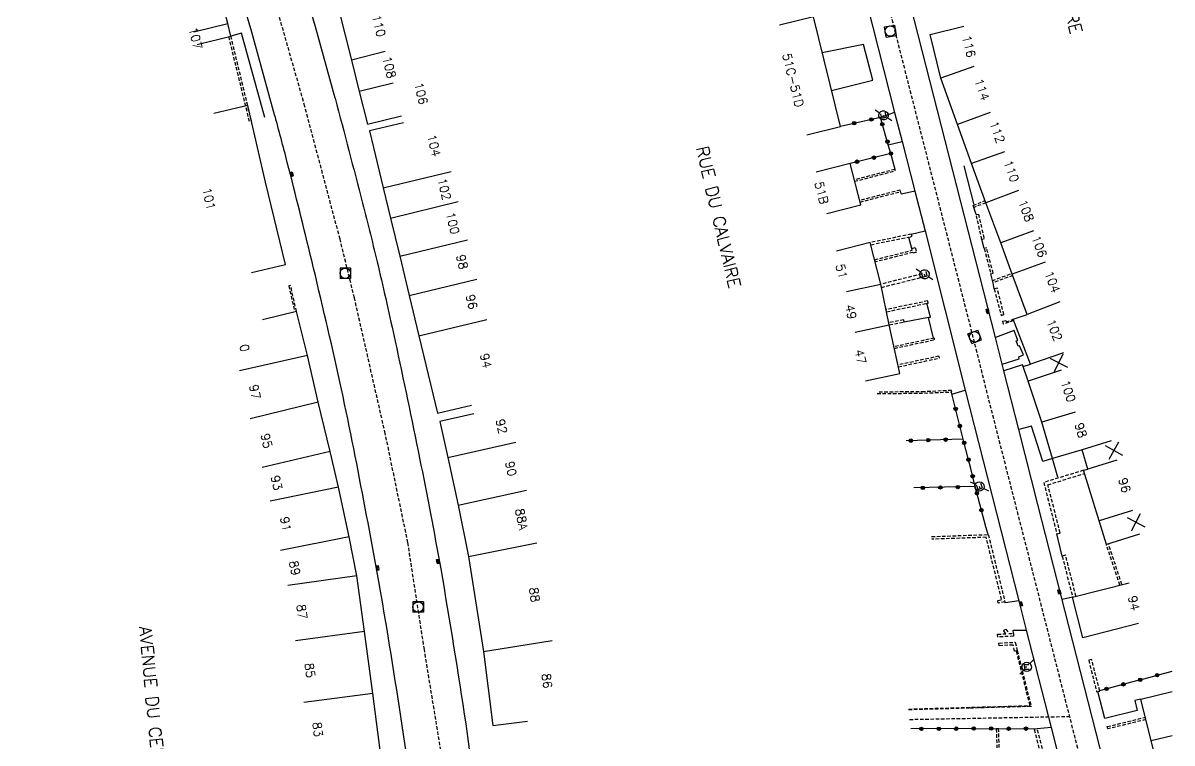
# Model space of a CAD drawing. Header units: millimetres. Extents: x 157000 to 158001, y 120999 to 122000.
# Drawn here: x 157835.4 to 158000, y 121559.4 to 121662.6 of the extents above; entities that cross this region are included whole.
import ezdxf
from ezdxf.enums import TextEntityAlignment as Align

# ---------------------------------------------------------------- set-up
doc = ezdxf.new("R2010")
doc.units = ezdxf.units.MM
doc.linetypes.add('DASHED', pattern=[0.75, 0.5, -0.25])
doc.layers.get('0').update_dxf_attribs({"linetype": 'CONTINUOUS'})
for name, color, linetype in [('W0001', 6, 'DASHED'), ('W0008', 7, 'CONTINUOUS'), ('W0100', 7, 'CONTINUOUS'), ('W0112', 1, 'DASHED'), ('W0322', 7, 'CONTINUOUS'), ('W0334', 7, 'CONTINUOUS'), ('W0400', 7, 'CONTINUOUS'), ('W0420', 7, 'CONTINUOUS'), ('W0471', 7, 'CONTINUOUS'), ('W0989', 7, 'CONTINUOUS'), ('W0991', 7, 'CONTINUOUS'), ('W1102', 7, 'CONTINUOUS')]:
    doc.layers.add(name, color=color, linetype=linetype)
doc.styles.get("Standard").update_dxf_attribs({"font": 'romans.shx', "width": 0.85})

# ---------------------------------------------------------------- blocks, each defined once
blk = doc.blocks.new('T420')
for p, q in [((0.75, 0.75), (-0.75, 0.75)), ((-0.75, 0.75), (-0.75, -0.75)), ((0.75, 0.75), (0.75, -0.75)), ((0.75, -0.75), (-0.75, -0.75))]:
    blk.add_line(p, q)
blk.add_ellipse((0, 0), major_axis=(-0.53, 0.53), ratio=1, start_param=3.926991, end_param=10.210176)
blk = doc.blocks.new('T400')
for p, q in [((-0.15, 0.3), (0.15, 0.3)), ((-0.15, -0.25), (-0.15, 0.3)), ((-0.15, 0.15), (0.15, 0.15)), ((-0.15, 0), (0.15, 0)), ((0.15, 0.3), (0.15, -0.25)), ((-0.15, -0.15), (0.15, -0.15)), ((-0.15, -0.25), (-0.15, -0.3)), ((-0.15, -0.3), (0.15, -0.3)), ((0.15, -0.3), (0.15, -0.25))]:
    blk.add_line(p, q)
blk = doc.blocks.new('t991o')
at = {"color": 0, "linetype": 'Continuous'}
for p, q in [((-1, 1), (1, -1)), ((-1, -1), (1, 1))]:
    blk.add_line(p, q, dxfattribs=at)
blk = doc.blocks.new('t322o')
at = {"color": 0, "linetype": 'Continuous'}
for radius in [0.25, 0.15]:
    blk.add_circle((0, 0), radius, dxfattribs=at)
blk = doc.blocks.new('T471')
for p, q in [((-0.333334, 0.333334), (-0.333334, -0.333334)), ((-0.333334, 0.333334), (0.333334, 0.333334)), ((-0.333334, 0), (0, 0)), ((0.500001, 0.500001), (1.000002, 1.000002)), ((-0.500001, -0.500001), (-1.000002, -1.000002)), ((-0.333334, -0.333334), (0.333334, -0.333334))]:
    blk.add_line(p, q)
blk.add_ellipse((0, 0), major_axis=(0.471405, 0.471405), ratio=1, start_param=5.4977871438, end_param=11.780972451)

msp = doc.modelspace()

# ---------------------------------------------------------------- linework, layer by layer
at = {"layer": 'W0001', "flags": 128}
for points in [[(158000, 121491.04), (157998.09, 121505.45), (157997.63, 121508.76), (157996.67, 121515.67), (157994.58, 121526.73), (157993.32, 121531.87), (157977.79, 121592.8), (157975.05, 121603.52), (157972.9, 121611.98), (157972.68, 121612.91), (157971.73, 121616.7), (157958.45, 121668.75), (157948.7, 121707.07), (157947.02, 121713.61), (157945.37, 121720.29), (157939.76, 121742.32), (157934.84, 121761.67), (157931.11, 121770.75), (157921.84, 121806.89), (157918.72, 121819.15), (157906.04, 121868.52), (157904.35, 121875.06), (157903.48, 121878.79), (157902.72, 121882.32), (157900.75, 121892.81), (157898.59, 121904.29), (157896.73, 121908.29), (157896.52, 121908.39), (157890.85, 121930.72), (157887.59, 121946.05), (157887.54, 121947.3), (157887.04, 121953.76), (157886.23, 121968.32), (157883.39, 122000)], [(157875.77, 121650.6), (157869.56, 121672.43), (157862.93, 121693.91), (157858.77, 121705.45)], [(157962.4, 121562.76), (157985.34, 121563.19)]]:
    msp.add_lwpolyline(points, dxfattribs=at)
at = {"layer": 'W0001'}
msp.add_lwpolyline([(157835.39, 121376.25), (157840.4, 121387.74), (157846.6, 121397.17), (157851.9, 121403.35), (157859.28, 121412.19), (157867.83, 121422.21), (157877.26, 121433.7), (157884.05, 121442.83), (157889.06, 121451.97), (157897.61, 121470.83), (157901.15, 121479.37), (157901.74, 121485.85), (157901.15, 121503.82), (157898.5, 121532.11), (157897.02, 121544.19), (157895.25, 121558.33), (157892.89, 121572.77), (157890.53, 121588.09), (157887.29, 121603.71), (157882.87, 121623.15), (157880.81, 121631.58), (157875.77, 121650.6)], dxfattribs=at)
at = {"layer": 'W0008'}
for points in [[(158000, 121514.2), (157999.73, 121516.17), (157997.61, 121527.39), (157996.33, 121532.62), (157980.8, 121593.57), (157978.06, 121604.29), (157975.91, 121612.72), (157975.69, 121613.65), (157974.73, 121617.46), (157961.45, 121669.51), (157951.7, 121707.83), (157950.03, 121714.37), (157948.38, 121721.04), (157942.77, 121743.08), (157937.84, 121762.44)], [(157871.43, 121649.41), (157868.19, 121661.23), (157865.26, 121671.12), (157862.73, 121679.42), (157860.53, 121686.32), (157858.54, 121692.33), (157854.49, 121704.04)], [(157880.1, 121651.78), (157877.31, 121662), (157875.34, 121668.62)], [(157956.36, 121664.96), (157960.26, 121649.72), (157961.34, 121645.55), (157963.14, 121638.47), (157964.63, 121632.75), (157970.37, 121609.94), (157978.06, 121579.75), (157979.1, 121575.55), (157982.67, 121561.58), (157987.93, 121540.92), (157991.21, 121528.14), (157992.54, 121522.24), (157994.45, 121510.53), (157996.01, 121498.85), (157998.59, 121479.47), (158000, 121468.94)]]:
    msp.add_lwpolyline(points, dxfattribs=at)
at = {"layer": 'W0008', "flags": 128}
for points in [[(157880.1, 121651.78, -0.001945), (157884.03, 121636.75, -0.0043), (157886.26, 121627.78, -0.005), (157888.7, 121616.95, -0.0037), (157892.21, 121600.19, -0.006), (157895.23, 121584.36, -0.0057), (157898.82, 121562.14), (157899.33, 121558.5, -0.0035), (157901.5, 121542.12, -0.0055), (157904.24, 121516.78), (157905.37, 121502.52, -0.0266), (157906.16, 121488.34, -0.0522), (157905.19, 121479.34, -0.0468), (157901.83, 121469.84, -0.0022), (157898.21, 121461.79, -0.0084), (157893.57, 121451.52, -0.014139), (157888.07, 121441.27, -0.005157), (157886.23, 121438.28, -0.0301), (157877.66, 121426.8), (157856.47, 121401.32, 0.0094), (157852.48, 121396.37, 0.0075), (157848.67, 121391.2)], [(157876.77, 121628.5, 0.0033), (157873.26, 121642.58, 0.00565), (157871.43, 121649.41)], [(157890.48, 121556.78, 0.0047), (157887.29, 121577.22, 0.0052), (157884.22, 121594.1, 0.0064), (157880.79, 121611.14, 0.0052), (157876.75, 121628.51)]]:
    msp.add_lwpolyline(points, format="xyb", dxfattribs=at)
at = {"layer": 'W0100'}
for points in [[(157860.33, 121659.46), (157865.18, 121660.65), (157864.74, 121662.46), (157863.24, 121668.07), (157861.73, 121673.51), (157860.5, 121678.28), (157858.77, 121683.64), (157856.96, 121689.06), (157855.7, 121692.87), (157850.96, 121691.3)], [(157882.29, 121676.03), (157877.5, 121674.58), (157878.91, 121669.93), (157880.62, 121664.37), (157882.46, 121657.21), (157883.57, 121652.73)], [(157947.67, 121646.51), (157952.52, 121647.71), (157948.62, 121663.42), (157943.77, 121662.22)], [(157995.36, 121589.32), (157990.59, 121587.84), (157989.54, 121591.21), (157987.31, 121598.45), (157987.93, 121598.64), (157987.12, 121601.41), (157982.86, 121600.16), (157981.34, 121605.37), (157979.39, 121611.24), (157978.66, 121613.33), (157979.71, 121613.67), (157977.24, 121620.09), (157979.27, 121620.76), (157977.12, 121626.56), (157975.47, 121631.05), (157973.32, 121636.78), (157971.28, 121642.41), (157969.25, 121648.01), (157966.87, 121654.64), (157965.34, 121660.88), (157970.19, 121662.07)], [(157950.56, 121635.26), (157955.4, 121636.51), (157953.87, 121642.43), (157949.03, 121641.18)], [(157956.11, 121611.26), (157961, 121612.31), (157959.5, 121619.28), (157958.28, 121625.12), (157956.78, 121631.1), (157951.93, 121629.87)], [(157995.22, 121576.48), (157987.23, 121574.46), (157985.75, 121580.29), (157993.85, 121582.35)], [(158000, 121553.99), (157998.53, 121553.62), (157997.03, 121559.67), (157995.55, 121565.68), (158000, 121566.78)]]:
    msp.add_lwpolyline(points, dxfattribs=at)
at = {"layer": 'W0100', "flags": 128}
for points in [[(157883.57, 121652.73), (157884.75, 121648.05), (157889.6, 121649.26)], [(157868.15, 121626.79), (157873.02, 121627.95), (157870.12, 121639.73), (157867.58, 121650.74), (157862.72, 121649.58)], [(157889.9, 121648.26), (157885.03, 121647.1), (157886.98, 121638.93), (157888.04, 121634.6), (157889.36, 121629.13), (157890.71, 121623.52), (157892.1, 121617.7), (157894.78, 121606.62), (157899.64, 121607.79)], [(157881.61, 121557.72), (157886.57, 121558.36), (157885.53, 121566.47), (157884.32, 121575.38), (157883.22, 121583.34), (157882.1, 121588.91), (157880.61, 121596.06), (157879.4, 121601.16), (157877.68, 121608.22), (157876.16, 121614.91), (157874.57, 121621.22), (157869.72, 121620)], [(157899.97, 121606.55), (157895.09, 121605.46), (157896.25, 121600.3), (157897.74, 121593.47), (157899.2, 121586.1), (157901.35, 121572.51), (157902.7, 121561.9), (157907.66, 121562.53)]]:
    msp.add_lwpolyline(points, dxfattribs=at)
at = {"layer": 'W0112'}
for points in [[(157867.84, 121648.43), (157864.89, 121660.58)], [(157868.12, 121648.51), (157865.18, 121660.65)], [(157954.53, 121639.86), (157960.35, 121641.36), (157960.32, 121641.57), (157954.48, 121640.07)], [(157955.3, 121636.89), (157961.12, 121638.39), (157961.05, 121638.6), (157955.24, 121637.11)], [(157973.32, 121636.78), (157971.6, 121636.11), (157971.51, 121636.42), (157973.21, 121637.09)], [(157956.86, 121630.78), (157962.27, 121631.88), (157962.3, 121631.79), (157962.76, 121631.98), (157962.64, 121632.28), (157956.78, 121631.1)], [(157957.4, 121628.63), (157962.79, 121629.99), (157962.72, 121630.22), (157963.2, 121630.36), (157963.38, 121629.73), (157962.91, 121629.59), (157962.88, 121629.67), (157957.48, 121628.31)], [(157958.38, 121624.67), (157964.28, 121626.15), (157964.15, 121626.59), (157958.28, 121625.12)], [(157977.19, 121626.37), (157974.37, 121625.33), (157974.26, 121625.64), (157977.08, 121626.67)], [(157874.57, 121621.22), (157873.72, 121624.94), (157873.47, 121624.89), (157874.32, 121621.16)], [(157959.11, 121621.17), (157965.07, 121622.42), (157965, 121622.72), (157959.04, 121621.48)], [(157959.5, 121619.28), (157961.62, 121619.69), (157961.56, 121620.01), (157959.44, 121619.6)], [(157977.3, 121619.93), (157975.88, 121619.38), (157975.75, 121619.8), (157976.17, 121619.93), (157976.24, 121619.71), (157977.24, 121620.09)], [(157960.22, 121615.93), (157965.99, 121617.17), (157965.95, 121617.4), (157960.18, 121616.16)], [(157960.79, 121613.28), (157966.7, 121614.55), (157966.61, 121614.81), (157960.74, 121613.54)], [(157957.77, 121609.45), (157964.53, 121609.51), (157968.44, 121609.69), (157968.43, 121609.89), (157964.53, 121609.71), (157957.77, 121609.65)], [(157987.31, 121598.45), (157981.62, 121596.72), (157983.5, 121589.35), (157983.98, 121589.47), (157982.22, 121596.38), (157987.46, 121597.98)], [(157965.56, 121588.96), (157973.68, 121589.25), (157976.06, 121579.61), (157975.1, 121579.44), (157975.03, 121579.82), (157975.59, 121579.92), (157973.38, 121588.85), (157965.57, 121588.58)], [(157992.54, 121582.01), (157990.59, 121587.84)], [(157992.83, 121582.09), (157990.88, 121587.93)], [(157986.23, 121580.42), (157984.75, 121586.3), (157984.27, 121586.17), (157985.75, 121580.29)], [(157977.27, 121575.09), (157977.29, 121574.69), (157975.03, 121574.56), (157975.01, 121574.97), (157976.17, 121575.03), (157975.86, 121575.48), (157976.18, 121575.7), (157976.62, 121575.06), (157977.27, 121575.09)], [(157962.28, 121564.24), (157979.66, 121564.74), (157977.7, 121572.61), (157977.45, 121572.55), (157977.24, 121573.41), (157975.23, 121573.32), (157975.21, 121573.7), (157977.54, 121573.81), (157977.82, 121572.64), (157979.82, 121564.62), (157971.01, 121564.37), (157962.23, 121564.13)], [(157996.27, 121562.74), (157990.81, 121561.4), (157990.73, 121561.73), (157996.19, 121563.07)], [(157975.25, 121558.72), (157975.16, 121561.4), (157974.82, 121561.39), (157974.91, 121558.71)]]:
    msp.add_lwpolyline(points, dxfattribs=at)
for points in [[(157973.1, 121631.6), (157972.77, 121631.52), (157971.93, 121635.09), (157972.26, 121635.17)], [(157973.09, 121630.22), (157974.06, 121626.62), (157974.39, 121626.71), (157973.42, 121630.31)], [(157974.54, 121624.44), (157975.51, 121620.65), (157975.92, 121620.76), (157974.95, 121624.55)], [(157989.2, 121566.72), (157989.64, 121566.83), (157988.49, 121571.36), (157988.06, 121571.25)], [(157980.26, 121561.31), (157983, 121550.45), (157983.45, 121550.56), (157980.7, 121561.43)]]:
    msp.add_lwpolyline(points, close=True, dxfattribs=at)
at = {"layer": 'W0322'}
for points in [[(157959.35, 121645.08), (157958.23, 121649.01), (157952.52, 121647.71)], [(157959.73, 121643.84), (157953.87, 121642.43)], [(157970.84, 121599.97), (157970.08, 121602.92), (157968.41, 121609.61)], [(157970.08, 121602.92), (157961.9, 121602.67)], [(157973.32, 121590.34), (157971.81, 121596.11), (157971.18, 121598.73)], [(157971.81, 121596.11), (157963.02, 121595.92)], [(157995.44, 121568.43), (158000, 121569.66)], [(157995.44, 121568.43), (157989.63, 121566.86)], [(157971.59, 121561.45), (157962.57, 121561.39)], [(157971.59, 121561.45), (157980.7, 121561.43)]]:
    msp.add_lwpolyline(points, dxfattribs=at)
at = {"layer": 'W0334'}
for points in [[(157870.03, 121649.03), (157866.69, 121661.1), (157865.18, 121660.65)], [(157951.24, 121652.86), (157957.15, 121654.36), (157955.78, 121659.46), (157949.89, 121658.28)], [(157960.26, 121649.72), (157958.23, 121649.01)], [(157959.73, 121643.84), (157959.35, 121645.08), (157961.34, 121645.55)], [(157960.32, 121641.57), (157959.73, 121643.84)], [(157971.67, 121636.49), (157970.22, 121642.06)], [(157963.14, 121638.47), (157961.24, 121638.01), (157961.12, 121638.39)], [(157971.93, 121635.09), (157971.6, 121636.11)], [(157962.64, 121632.28), (157964.63, 121632.75)], [(157962.72, 121630.22), (157962.3, 121631.79)], [(157973.09, 121630.22), (157972.77, 121631.52)], [(157974.26, 121625.64), (157974.06, 121626.62)], [(157974.54, 121624.44), (157974.37, 121625.33)], [(157965.1, 121620.35), (157965.4, 121620.42), (157964.86, 121622.38)], [(157965.82, 121617.37), (157965.1, 121620.35), (157961.62, 121619.69)], [(157975.69, 121613.65), (157978.12, 121614.42), (157978.07, 121614.71), (157978.74, 121614.98), (157978.17, 121616.29), (157977.94, 121616.22), (157977.67, 121616.99), (157977.9, 121617.06), (157977.38, 121618.49), (157974.73, 121617.46)], [(157978.66, 121613.33), (157978.57, 121613.55), (157975.91, 121612.72)], [(157968.47, 121609.36), (157970.37, 121609.94)], [(157983.65, 121597.47), (157982.86, 121600.16), (157981.47, 121599.7), (157979.86, 121604.8), (157978.06, 121604.29)], [(157971.18, 121598.73), (157970.84, 121599.97)], [(157973.68, 121589.25), (157973.32, 121590.34)], [(157984.27, 121586.17), (157983.5, 121589.35)], [(157984.26, 121579.97), (157985.74, 121580.33)], [(157978.06, 121579.75), (157976.13, 121579.47), (157976.06, 121579.61)], [(157977.27, 121575.09), (157977.23, 121575.57), (157979.1, 121575.55)], [(157995.55, 121565.68), (157994.66, 121565.47), (157995.02, 121564.06), (157990.37, 121562.91), (157989.37, 121566.76)], [(157982.67, 121561.58), (157980.7, 121561.43)]]:
    msp.add_lwpolyline(points, dxfattribs=at)
at = {"layer": 'W1102'}
for p, q in [((157859.88, 121661.26), (157864.74, 121662.46)), ((157887.3, 121658.45), (157882.46, 121657.21)), ((157971.61, 121656.33), (157966.87, 121654.64)), ((157888.43, 121653.94), (157883.57, 121652.73)), ((157973.95, 121649.71), (157969.25, 121648.01)), ((157975.98, 121644.11), (157971.28, 121642.41)), ((157886.98, 121638.93), (157896.71, 121641.25)), ((157978, 121638.54), (157973.32, 121636.78)), ((157888.04, 121634.6), (157897.75, 121636.98)), ((157980.17, 121632.77), (157975.47, 121631.05)), ((157889.36, 121629.13), (157899.08, 121631.47)), ((157981.81, 121628.3), (157977.12, 121626.56)), ((157890.71, 121623.52), (157900.43, 121625.86)), ((157953.39, 121624.09), (157958.28, 121625.12)), ((157983.92, 121622.6), (157979.27, 121620.76)), ((157892.1, 121617.7), (157901.83, 121620.04)), ((157954.62, 121618.23), (157959.5, 121619.28)), ((157876.16, 121614.91), (157866.41, 121612.7)), ((157984.45, 121615.29), (157979.71, 121613.67)), ((157984.14, 121612.81), (157979.39, 121611.24)), ((157877.68, 121608.22), (157867.96, 121605.85)), ((157986.14, 121606.78), (157981.34, 121605.37)), ((157896.25, 121600.3), (157906.01, 121602.49)), ((157879.4, 121601.16), (157869.67, 121598.87)), ((157880.61, 121596.06), (157870.82, 121594.02)), ((157897.74, 121593.47), (157907.51, 121595.59)), ((157994.32, 121592.69), (157989.54, 121591.21)), ((157882.1, 121588.91), (157872.3, 121586.94)), ((157899.2, 121586.1), (157909.01, 121588.06)), ((157883.22, 121583.34), (157873.31, 121581.97)), ((157884.32, 121575.38), (157874.41, 121574.04)), ((157901.35, 121572.51), (157911.22, 121574.07)), ((157885.53, 121566.47), (157875.61, 121565.19)), ((158000, 121560.41), (157997.03, 121559.67))]:
    msp.add_line(p, q, dxfattribs=at)
at = {"layer": 'W1102', "flags": 128}
for points in [[(157991.28, 121602.69), (157987.12, 121601.41)], [(157992.09, 121599.93), (157987.93, 121598.64)]]:
    msp.add_lwpolyline(points, dxfattribs=at)

# ---------------------------------------------------------------- block references
at = {"layer": 'W0322'}
for p, rotation in [((157954.46, 121648.19), 191.64075971477), ((157956.92, 121648.73), 191.64075971477), ((157958.49, 121648.06), 104.894437974027), ((157959.24, 121645.55), 104.894437974027), ((157954.87, 121642.67), 193.555671384829), ((157957.3, 121643.26), 193.555671384829), ((157959.73, 121643.84), 193.555671384829), ((157969, 121607.24), 104.052369325817), ((157969.61, 121604.81), 104.052369325817), ((157967.58, 121602.85), 181.745372894605), ((157962.58, 121602.69), 181.745372894605), ((157965.08, 121602.77), 181.745372894605), ((157970.22, 121602.39), 104.4763903501399), ((157970.84, 121599.97), 104.4763903501399), ((157971.45, 121597.6), 103.539072247487), ((157964.31, 121595.95), 181.230190405337), ((157966.81, 121596), 181.230190405337), ((157969.31, 121596.05), 181.230190405337), ((157972.05, 121595.17), 104.735741674729), ((157972.69, 121592.75), 104.735741674729), ((157995.44, 121568.43), 15.0945061728534), ((157995.44, 121568.43), 195.1009359585991), ((157997.86, 121569.09), 15.0945061728534), ((157990.61, 121567.13), 195.1009359585991), ((157993.03, 121567.78), 195.1009359585991), ((157964.09, 121561.4), 180.3532574436589), ((157966.59, 121561.42), 180.3532574436589), ((157969.09, 121561.43), 180.3532574436589), ((157971.59, 121561.45), 180.3532574436589), ((157971.59, 121561.45), 0.3810390371620461), ((157974.09, 121561.46), 0.3810390371620461), ((157976.59, 121561.43), 0.3810390371620461), ((157979.08, 121561.44), 0.3810390371620461)]:
    msp.add_blockref('t322o', p, dxfattribs=dict(at, rotation=rotation))
at = {"layer": 'W0400'}
for p, rotation in [((157873.88, 121640.89), 14.20507247912272), ((157973.58, 121621.27), 11.86578101790982), ((157894.84, 121585.41), 9.971859997406893), ((157886.2, 121584.48), 9.817231453212083), ((157983.84, 121581.02), 194.300801903923), ((157978.35, 121579.3), 193.903183821495)]:
    msp.add_blockref('T400', p, dxfattribs=dict(at, rotation=rotation))
at = {"layer": 'W0420'}
for p, rotation in [((157959.66, 121661.38), 189.943706047408), ((157971.74, 121617.58), 201.234124553038)]:
    msp.add_blockref('T420', p, dxfattribs=dict(at, rotation=rotation))
for p in [(157881.56, 121626.69), (157892, 121578.87)]:
    msp.add_blockref('T420', p, dxfattribs=at)
at = {"layer": 'W0471'}
for p, rotation in [((157958.67, 121649.31), 103.842913824088), ((157964.54, 121626.54), 103.842913824088), ((157972.42, 121596.14), 108.809593750283), ((157979.18, 121570.29), 1.65015442956461)]:
    msp.add_blockref('T471', p, dxfattribs=dict(at, rotation=rotation))
at = {"layer": 'W0991'}
for p, rotation in [((157983.78, 121613.88), 18.82139031998304), ((157991.68, 121601.31), 16.33227302988496), ((157994.84, 121591.01), 17.20970245489193)]:
    msp.add_blockref('t991o', p, dxfattribs=dict(at, rotation=rotation))

# ---------------------------------------------------------------- texts
at = {"layer": 'W0989'}
for s, rotation, p in [('RUE DU CALVAIRE', 283.734, (157983.83, 121671.15)), ('RUE DU CALVAIRE', 283.1556, (157935.02, 121634.73)), ('AVENUE DU CENTENAIRE', 275.4642, (157854.24, 121561.99))]:
    msp.add_text(s, height=1.75, rotation=rotation, dxfattribs=at).set_placement(p, align=Align.MIDDLE)
at = {"layer": 'W0991'}
for s, rotation, p in [('110', 284.4624, (157886.35, 121662.15)), ('107', 283.8963, (157860.11, 121660.36)), ('116', 283.8429, (157970.9, 121659.2)), ('108', 283.9808, (157887.86, 121656.2)), ('51C-51D', 283.9375, (157945.72, 121654.36)), ('114', 289.5262, (157972.78, 121653.02)), ('106', 284.0406, (157892.41, 121652.45)), ('112', 289.9082, (157974.97, 121646.91)), ('104', 283.4138, (157894.28, 121644.99)), ('110', 289.9265, (157976.99, 121641.32)), ('102', 283.7141, (157895.77, 121638.75)), ('51B', 284.4382, (157949.79, 121638.22)), ('101', 283.4136, (157862.03, 121637.37)), ('108', 290.5615, (157979.09, 121635.65)), ('100', 283.5421, (157896.96, 121633.86)), ('106', 290.1361, (157980.99, 121630.53)), ('98', 283.5434, (157898.3, 121628.31)), ('51', 284.1262, (157952.66, 121626.98)), ('104', 290.3489, (157982.86, 121625.45)), ('96', 283.4903, (157899.67, 121622.59)), ('49', 281.8533, (157954, 121621.16)), ('102', 291.6511, (157983.16, 121618.54)), ('0', 284.1531, (157867.13, 121615.99)), ('94', 283.5676, (157901.7, 121614.15)), ('47', 282.1281, (157955.37, 121614.74)), ('97', 282.7559, (157868.63, 121609.69)), ('100', 288.3069, (157985.14, 121609.8)), ('92', 282.6407, (157903.96, 121604.74)), ('98', 287.1576, (157986.94, 121604.19)), ('95', 283.7445, (157870.28, 121602.67)), ('90', 282.2733, (157905.3, 121598.69)), ('93', 283.2751, (157871.73, 121596.66)), ('96', 287.1576, (157993.2, 121596.31)), ('91', 281.8133, (157873.04, 121590.75)), ('88A', 281.2637, (157906.81, 121591.45)), ('89', 281.3262, (157874.33, 121584.45)), ('88', 278.9656, (157908.67, 121580.63)), ('94', 283.151, (157994.54, 121579.42)), ('87', 277.8813, (157875.35, 121578.19)), ('85', 277.698, (157876.5, 121569.79)), ('86', 277.263, (157910.45, 121568.28)), ('83', 277.3388, (157877.62, 121561.33))]:
    msp.add_text(s, height=1.25, rotation=rotation, dxfattribs=at).set_placement(p, align=Align.MIDDLE)

doc.saveas('drawing.dxf')
